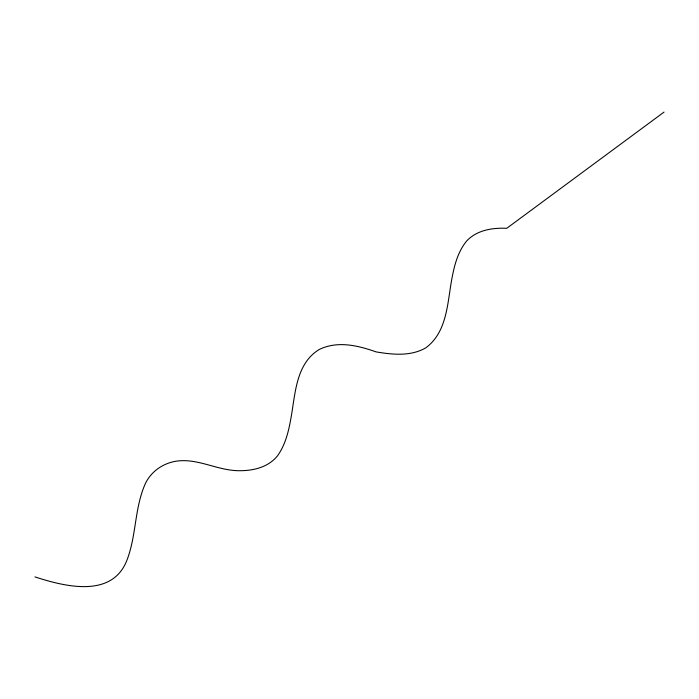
<?xml version="1.0" encoding="UTF-8"?>
<svg xmlns="http://www.w3.org/2000/svg" width="699" height="699" viewBox="0 0 699 699"><rect width="100%" height="100%" fill="white"/><g stroke="black" fill="none" stroke-linecap="round" stroke-linejoin="round"><path stroke-width="1.05" d="M664.05 112.085L506.775 228.293C492.446 227.699 477.076 229.988 466.749 240.884C458.527 250.871 454.857 263.427 452.428 275.913C447.29 300.64 448.199 331.177 425.883 347.787C410.697 356.56 392.689 354.673 376.123 351.894C357.818 345.437 337.39 340.518 319.032 349.596C295.231 364.319 295.354 395.337 290.635 419.854C288.346 432.515 285.07 445.272 277.477 455.888C268.372 467.107 253.868 470.689 239.993 470.707C217.572 471.03 197.345 457.373 174.864 461.401C162.22 463.865 151.237 471.659 145.497 483.289C134.225 508.103 136.62 536.5 126.362 561.638C110.87 598.396 64.055 586.339 34.95 576.911"/></g></svg>
